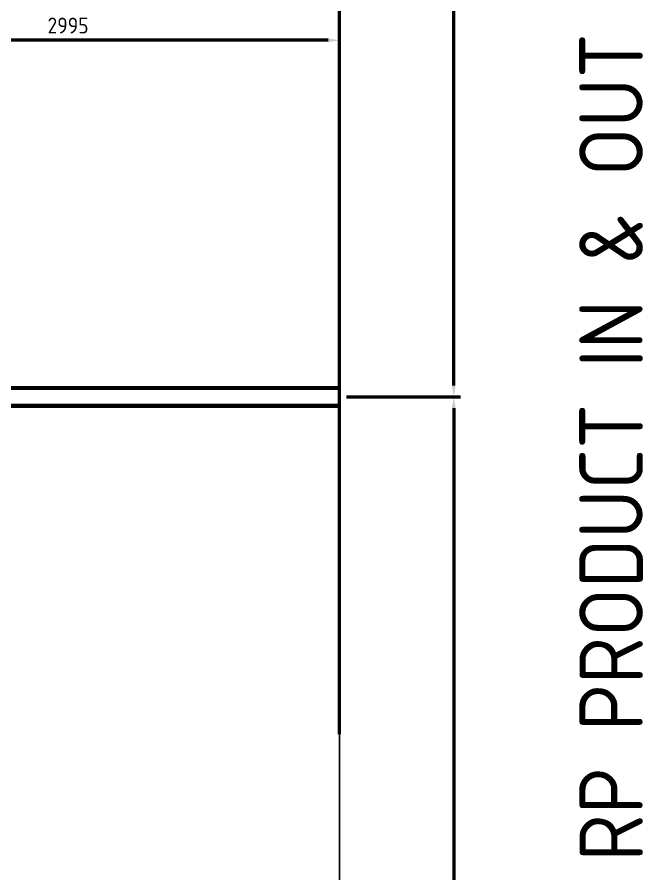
# Model space of a CAD drawing. Header units: millimetres. Extents: x -677815 to 476396, y -125373 to 39000.
# Drawn here: x 424154 to 427603, y -37343 to -32618 of the extents above; entities that cross this region are included whole.
import ezdxf

# ---------------------------------------------------------------- set-up
doc = ezdxf.new("R2010")
doc.units = ezdxf.units.MM
doc.linetypes.add('Xref Rapid Pick$0$AM_ISO02W050', pattern=[7.5, 6, -1.5])
doc.linetypes.add('Xref Rapid Pick$0$AM_ISO02W050x2', pattern=[3.75, 3, -0.75])
for name, color, linetype, lineweight in [('AM_BOR', 4, 'Continuous', 25), ('Xref Rapid Pick$0$Dims', 7, 'Continuous', 50), ('Xref Rapid Pick$0$S Cont 2.5', 7, 'Continuous', 50), ('Xref Rapid Pick$0$S Hidden', 9, 'Xref Rapid Pick$0$AM_ISO02W050', 25)]:
    doc.layers.add(name, color=color, linetype=linetype, lineweight=lineweight)
doc.layers.add('Xref Rapid Pick$0$B', color=4, linetype='Continuous')
doc.styles.add('Xref Rapid Pick$0$ACISOTS', font='isocp.shx', dxfattribs={"height": 1})
doc.styles.add('Xref Rapid Pick$0$STANDARD', font='ISOCP.SHX')
doc.dimstyles.new('Xref Rapid Pick$0$AM_ISO$0', dxfattribs={"dimtxt": 3.5, "dimasz": 2.5, "dimexe": 1.5, "dimexo": 1.5, "dimgap": 1.5, "dimtad": 1, "dimdsep": 46, "dimtxsty": 'Xref Rapid Pick$0$STANDARD', "dimcen": 0, "dimclrd": 256, "dimclre": 256, "dimclrt": 40, "dimadec": 0, "dimazin": 2, "dimtp": 0.1, "dimtm": 0.1, "dimtfac": 0.71, "dimtmove": 0, "dimatfit": 3, "dimfxl": 1, "dimlwd": 50, "dimlwe": 50, "dimarcsym": 1})

# ---------------------------------------------------------------- blocks, each defined once
blk = doc.blocks.new('Xref Rapid Pick$0$column 100x100x5')
at = {"layer": 'Xref Rapid Pick$0$S Cont 2.5'}
for p, q in [((-50, 0), (-50, -3395)), ((50, 0), (-50, 0)), ((50, -3395), (50, 0)), ((-50, -3395), (50, -3395))]:
    blk.add_line(p, q, dxfattribs=at)
at = {"layer": 'Xref Rapid Pick$0$S Hidden', "linetype": 'Xref Rapid Pick$0$AM_ISO02W050x2', "lineweight": 50}
for p, q in [((-46, 0), (-46, -3395)), ((46, -3395), (46, 0))]:
    blk.add_line(p, q, dxfattribs=at)
blk = doc.blocks.new('*D885')
at = {"layer": 'Defpoints', "color": 0, "transparency": 16777216}
for p in [(422936.6, -32745.2), (422936.6, -33205), (425931.6, -36610)]:
    blk.add_point(p, dxfattribs=at)
at = {"layer": 'Xref Rapid Pick$0$Dims', "lineweight": 50, "transparency": 16777216}
for p, q in [((422936.6, -33167.5), (422936.6, -32707.7)), ((425869.1, -32745.2), (422999.1, -32745.2)), ((425931.6, -36572.5), (425931.6, -32707.7))]:
    blk.add_line(p, q, dxfattribs=at)
at = {"layer": 'Xref Rapid Pick$0$Dims', "transparency": 16777216}
for points in [[(422999.1, -32734.8), (422999.1, -32755.6), (422936.6, -32745.2)], [(425869.1, -32734.8), (425869.1, -32755.6), (425931.6, -32745.2)]]:
    blk.add_solid(points, dxfattribs=at)
at = {"layer": 'Xref Rapid Pick$0$Dims', "color": 40, "lineweight": 50, "transparency": 16777216, "insert": (424434.1, -32663.9), "char_height": 87.5, "attachment_point": 5, "style": 'Xref Rapid Pick$0$STANDARD'}
blk.add_mtext('2995', dxfattribs=at)
blk = doc.blocks.new('*D886')
at = {"layer": 'Defpoints', "color": 0, "transparency": 16777216}
for p in [(425931.6, -32483.9), (422511.6, -32851.8), (425931.6, -34662.7)]:
    blk.add_point(p, dxfattribs=at)
at = {"layer": 'Xref Rapid Pick$0$Dims', "lineweight": 50, "transparency": 16777216}
for p, q in [((422511.6, -32814.3), (422511.6, -32446.4)), ((425931.6, -34625.2), (425931.6, -32446.4)), ((422574.1, -32483.9), (425869.1, -32483.9))]:
    blk.add_line(p, q, dxfattribs=at)
at = {"layer": 'Xref Rapid Pick$0$Dims', "transparency": 16777216}
for points in [[(422574.1, -32473.5), (422574.1, -32494.3), (422511.6, -32483.9)], [(425869.1, -32473.5), (425869.1, -32494.3), (425931.6, -32483.9)]]:
    blk.add_solid(points, dxfattribs=at)
at = {"layer": 'Xref Rapid Pick$0$Dims', "color": 40, "lineweight": 50, "transparency": 16777216, "insert": (424221.6, -32402.6), "char_height": 87.5, "attachment_point": 5, "style": 'Xref Rapid Pick$0$STANDARD'}
blk.add_mtext('3420', dxfattribs=at)
blk = doc.blocks.new('*D893')
at = {"layer": 'Defpoints', "color": 0, "transparency": 16777216}
for p in [(425931.6, -28715.5), (426560.8, -28715.5), (425931.6, -34712.7)]:
    blk.add_point(p, dxfattribs=at)
at = {"layer": 'Xref Rapid Pick$0$Dims', "lineweight": 50, "transparency": 16777216}
for p, q in [((425969.1, -28715.5), (426598.3, -28715.5)), ((426560.8, -34650.2), (426560.8, -28778)), ((425969.1, -34712.7), (426598.3, -34712.7))]:
    blk.add_line(p, q, dxfattribs=at)
at = {"layer": 'Xref Rapid Pick$0$Dims', "transparency": 16777216}
for points in [[(426550.4, -28778), (426571.2, -28778), (426560.8, -28715.5)], [(426550.4, -34650.2), (426571.2, -34650.2), (426560.8, -34712.7)]]:
    blk.add_solid(points, dxfattribs=at)
at = {"layer": 'Xref Rapid Pick$0$Dims', "color": 40, "lineweight": 50, "transparency": 16777216, "insert": (426479.6, -31714.1), "char_height": 87.5, "attachment_point": 5, "rotation": 90, "style": 'Xref Rapid Pick$0$STANDARD'}
blk.add_mtext('5997', dxfattribs=at)
blk = doc.blocks.new('*D888')
at = {"layer": 'Defpoints', "color": 0, "transparency": 16777216}
for p in [(425931.6, -34712.7), (425931.6, -40709.8), (426560.8, -40709.8)]:
    blk.add_point(p, dxfattribs=at)
at = {"layer": 'Xref Rapid Pick$0$Dims', "lineweight": 50, "transparency": 16777216}
for p, q in [((425969.1, -34712.7), (426598.3, -34712.7)), ((426560.8, -34775.2), (426560.8, -40647.3)), ((425969.1, -40709.8), (426598.3, -40709.8))]:
    blk.add_line(p, q, dxfattribs=at)
at = {"layer": 'Xref Rapid Pick$0$Dims', "transparency": 16777216}
for points in [[(426550.4, -34775.2), (426571.2, -34775.2), (426560.8, -34712.7)], [(426550.4, -40647.3), (426571.2, -40647.3), (426560.8, -40709.8)]]:
    blk.add_solid(points, dxfattribs=at)
at = {"layer": 'Xref Rapid Pick$0$Dims', "color": 40, "lineweight": 50, "transparency": 16777216, "insert": (426479.6, -37711.2), "char_height": 87.5, "attachment_point": 5, "rotation": 90, "style": 'Xref Rapid Pick$0$STANDARD'}
blk.add_mtext('5997', dxfattribs=at)
blk = doc.blocks.new('Xref Rapid Pick')
at = {"layer": 'Xref Rapid Pick$0$B'}
blk.add_line((425931.6, -7882.2), (425931.6, -65187.8), dxfattribs=at)
at = {"layer": 'Xref Rapid Pick$0$B', "rotation": 90}
blk.add_blockref('Xref Rapid Pick$0$column 100x100x5', (422536.6, -34712.7), dxfattribs=at)
at = {"layer": 'Xref Rapid Pick$0$Dims', "color": 40, "insert": (427428.4, -34990.5), "char_height": 350, "width": 8202.944, "attachment_point": 5, "rotation": 90, "style": 'Xref Rapid Pick$0$ACISOTS'}
blk.add_mtext('RP PRODUCT IN & OUT', dxfattribs=at)
at = {"layer": 'Xref Rapid Pick$0$Dims', "lineweight": 50}
for base, p1, p2, angle, override, picture, middle in [((426560.8, -28715.5), (425931.6, -34712.7), (425931.6, -28715.5), 90, {"dimscale": 25, "dimdec": 0, "dimpost": ''}, '*D893', (426479.6, -31714.1)), ((425931.6, -32483.9), (422511.6, -32851.8), (425931.6, -34662.7), 180, {"dimscale": 25, "dimdec": 0}, '*D886', (424221.6, -32402.6)), ((426560.8, -40709.8), (425931.6, -34712.7), (425931.6, -40709.8), 270, {"dimscale": 25, "dimdec": 0, "dimpost": ''}, '*D888', (426479.6, -37711.2))]:
    dim = blk.add_linear_dim(base=base, p1=p1, p2=p2, angle=angle, dimstyle='Xref Rapid Pick$0$AM_ISO$0', override=override, dxfattribs=at)
    dim.commit()
    dim.dimension.update_dxf_attribs({"geometry": picture, "text_midpoint": middle})
dim = blk.add_linear_dim(base=(422936.6, -32745.2), p1=(425931.6, -36610), p2=(422936.6, -33205), dimstyle='Xref Rapid Pick$0$AM_ISO$0', override={"dimscale": 25, "dimdec": 0}, dxfattribs=at)
dim.commit()
dim.dimension.update_dxf_attribs({"geometry": '*D885', "text_midpoint": (424434.1, -32663.9)})

msp = doc.modelspace()

# ---------------------------------------------------------------- block references
at = {"layer": 'AM_BOR'}
msp.add_blockref('Xref Rapid Pick', (0, 0), dxfattribs=at)

doc.saveas('drawing.dxf')
